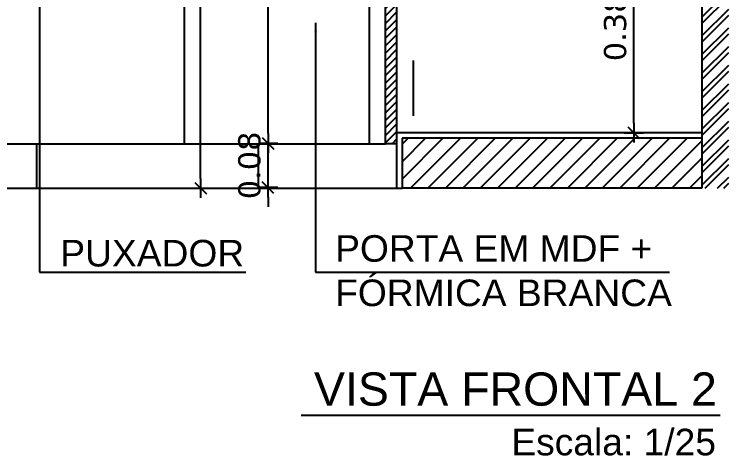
# Model space of a CAD drawing. Extents: x -36 to 357, y 137 to 237.
# Drawn here: x 44.463 to 45.752, y 151.293 to 152.09 of the extents above; entities that cross this region are included whole.
import ezdxf

# ---------------------------------------------------------------- set-up
doc = ezdxf.new("R2010")
doc.units = 0
doc.header["$LTSCALE"] = 0.01
doc.linetypes.add('TRAÇO-2PTOS_P', pattern=[0.625, 0.25, -0.125, 0, -0.125, 0, -0.125])
doc.layers.get('0').update_dxf_attribs({"linetype": 'CONTINUOUS'})
doc.layers.get('DEFPOINTS').update_dxf_attribs({"linetype": 'CONTINUOUS'})
for name, color, linetype in [('01', 1, 'CONTINUOUS'), ('252', 252, 'CONTINUOUS'), ('A-AREAS', 2, 'CONTINUOUS'), ('A-COTAS', 1, 'CONTINUOUS'), ('A-PISOS-IDEN', 9, 'CONTINUOUS'), ('A-SOLEIRA', 1, 'CONTINUOUS'), ('AR-CORTE', 1, 'CONTINUOUS'), ('ARQ-CTA-1_025', 1, 'CONTINUOUS'), ('ARQ-SMB-1_025', 1, 'CONTINUOUS'), ('ARQ-TXT-1_025', 2, 'CONTINUOUS'), ('ARQ_CORTE1', 3, 'CONTINUOUS')]:
    doc.layers.add(name, color=color, linetype=linetype)
doc.styles.add('ESC-50-A20', font='arial.ttf', dxfattribs={"height": 0.1})
doc.styles.add('FNDE Texto Cota 0025', font='verdana.ttf', dxfattribs={"height": 0.04})
doc.dimstyles.new('FNDE 1-0025', dxfattribs={"dimscale": 5, "dimtxt": 0.04, "dimasz": 0.0035, "dimexe": 0.15, "dimexo": 0.15, "dimgap": 0.0025, "dimtad": 1, "dimzin": 1, "dimdsep": 46, "dimtxsty": 'FNDE Texto Cota 0025', "dimblk": 'tic', "dimcen": 0.015, "dimdle": 0.15, "dimse1": 1, "dimse2": 1, "dimclrd": 251, "dimclre": 251, "dimclrt": 256, "dimaunit": 1, "dimadec": 3, "dimazin": 0, "dimtfac": 1, "dimtix": 1, "dimtmove": 2, "dimatfit": 3, "dimfxl": 0.15, "dimtvp": 1, "dimtolj": 1, "dimtzin": 0, "dimarcsym": 0})

# ---------------------------------------------------------------- blocks, each defined once
blk = doc.blocks.new('tic')
at = {"color": 251}
for p, q in [((0, -1), (0, 1)), ((-1, 0), (1, 0))]:
    blk.add_line(p, q, dxfattribs=at)
blk.add_line((-0.6, -0.6), (0.6, 0.6))
blk = doc.blocks.new('*D453')
at = {"layer": 'ARQ-CTA-1_025', "color": 251, "lineweight": -2}
blk.add_line((45.5805, 151.8933), (45.5805, 152.2385), dxfattribs=at)
at = {"layer": 'DEFPOINTS', "color": 0}
for p in [(45.5805, 152.256), (45.7033, 152.256), (45.7033, 151.8758)]:
    blk.add_point(p, dxfattribs=at)
at = {"layer": 'ARQ-CTA-1_025', "color": 251, "lineweight": -2, "xscale": 0.0175, "yscale": 0.0175, "zscale": 0.0175}
for p, rotation in [((45.5805, 152.256), 90), ((45.5805, 151.8758), 270)]:
    blk.add_blockref('tic', p, dxfattribs=dict(at, rotation=rotation))
at = {"layer": 'ARQ-CTA-1_025', "insert": (45.5471, 152.0659), "char_height": 0.04, "attachment_point": 5, "rotation": 90, "style": 'FNDE Texto Cota 0025'}
blk.add_mtext('\\A1;0.38', dxfattribs=at)
blk = doc.blocks.new('*D457')
at = {"layer": 'ARQ-CTA-1_025', "color": 251, "lineweight": -2}
blk.add_line((44.7993, 151.7933), (44.7993, 152.6583), dxfattribs=at)
at = {"layer": 'DEFPOINTS', "color": 0}
for p in [(44.7993, 152.6758), (44.9225, 152.6758), (44.9221, 151.7758)]:
    blk.add_point(p, dxfattribs=at)
at = {"layer": 'ARQ-CTA-1_025', "color": 251, "lineweight": -2, "xscale": 0.0175, "yscale": 0.0175, "zscale": 0.0175}
for p, rotation in [((44.7993, 152.6758), 90), ((44.7993, 151.7758), 270)]:
    blk.add_blockref('tic', p, dxfattribs=dict(at, rotation=rotation))
at = {"layer": 'ARQ-CTA-1_025', "insert": (44.766, 152.2258), "char_height": 0.04, "attachment_point": 5, "rotation": 90, "style": 'FNDE Texto Cota 0025'}
blk.add_mtext('\\A1;0.90', dxfattribs=at)
blk = doc.blocks.new('*D458')
at = {"layer": 'ARQ-CTA-1_025', "color": 251, "lineweight": -2}
blk.add_line((44.921, 151.8744), (44.921, 152.6097), dxfattribs=at)
at = {"layer": 'DEFPOINTS', "color": 0}
for p in [(44.921, 152.6272), (45.1128, 152.6272), (45.1573, 151.8569)]:
    blk.add_point(p, dxfattribs=at)
at = {"layer": 'ARQ-CTA-1_025', "color": 251, "lineweight": -2, "xscale": 0.0175, "yscale": 0.0175, "zscale": 0.0175}
for p, rotation in [((44.921, 152.6272), 90), ((44.921, 151.8569), 270)]:
    blk.add_blockref('tic', p, dxfattribs=dict(at, rotation=rotation))
at = {"layer": 'ARQ-CTA-1_025', "insert": (44.8877, 152.2421), "char_height": 0.04, "attachment_point": 5, "rotation": 90, "style": 'FNDE Texto Cota 0025'}
blk.add_mtext('\\A1;0.77', dxfattribs=at)
blk = doc.blocks.new('*D459')
at = {"layer": 'ARQ-CTA-1_025', "color": 251, "lineweight": -2}
for p, q in [((44.921, 151.8744), (44.921, 151.8919)), ((44.921, 151.7769), (44.921, 151.8569)), ((44.921, 151.7594), (44.921, 151.7419))]:
    blk.add_line(p, q, dxfattribs=at)
at = {"layer": 'DEFPOINTS', "color": 0}
for p in [(44.921, 151.8569), (44.956, 151.8569, -2), (44.956, 151.7769, -2)]:
    blk.add_point(p, dxfattribs=at)
at = {"layer": 'ARQ-CTA-1_025', "color": 251, "lineweight": -2, "xscale": 0.0175, "yscale": 0.0175, "zscale": 0.0175}
for p, rotation in [((44.921, 151.8569), 270), ((44.921, 151.7769), 90)]:
    blk.add_blockref('tic', p, dxfattribs=dict(at, rotation=rotation))
at = {"layer": 'ARQ-CTA-1_025', "insert": (44.8876, 151.8169), "char_height": 0.04, "attachment_point": 5, "rotation": 90, "style": 'FNDE Texto Cota 0025'}
blk.add_mtext('\\A1;0.08', dxfattribs=at)

msp = doc.modelspace()

# ---------------------------------------------------------------- hatches: boundary and pattern name
at = {"layer": '01'}
h = msp.add_hatch(dxfattribs=at)
h.set_pattern_fill('ANSI32', color=251, scale=0.0025)
h.set_pattern_definition([(45, (69.215673, -19.185243), (-0.0168379802, 0.0168379802), []), (45, (69.226898, -19.185243), (-0.0168379802, 0.0168379802), [])])
h.paths.add_polyline_path([(45.7517, 152.7662), (45.7033, 152.7662), (45.7033, 152.6762), (45.7333, 152.6762), (45.7333, 152.6562), (45.7033, 152.6562), (45.7033, 151.7758), (45.7517, 151.7758)])
h = msp.add_hatch(dxfattribs=at)
h.set_pattern_fill('ANSI31', color=251, scale=0.003)
h.set_pattern_definition([(45, (65.886736, -23.719376), (-0.0067351921, 0.0067351921), [])])
h.paths.add_polyline_path([(45.1328, 152.6262), (45.1528, 152.6262), (45.1528, 151.8558), (45.1328, 151.8558)])
at = {"layer": 'A-PISOS-IDEN'}
h = msp.add_hatch(dxfattribs=at)
h.set_pattern_fill('ANSI31', color=1, scale=0.007)
h.set_pattern_definition([(45, (29.286876, -19.100959), (-0.0157154482, 0.0157154482), [])])
h.paths.add_polyline_path([(45.7033, 151.7758), (45.7033, 151.8658), (45.1633, 151.8658), (45.1633, 151.7758)])

# ---------------------------------------------------------------- linework, layer by layer
at = {"layer": '01'}
for p, q in [((45.7033, 152.7662, -2), (45.7033, 151.7758, -2)), ((45.7033, 152.6862, -2), (45.7033, 151.8658, -2)), ((45.7033, 151.8758, -2), (45.1528, 151.8758, -2)), ((45.1528, 151.8558, -2), (45.1528, 151.7758, -2))]:
    msp.add_line(p, q, dxfattribs=at)
at = {"layer": '01', "linetype": 'TRAÇO-2PTOS_P', "ltscale": 10}
msp.add_line((45.1828, 152.6062, -2), (45.1828, 151.8758, -2), dxfattribs=at)
at = {"layer": '252', "color": 252}
for p, q in [((44.5033, 151.8558, -2), (44.5033, 151.7758, -2)), ((44.9033, 151.8558, -2), (44.9033, 151.7758, -2))]:
    msp.add_line(p, q, dxfattribs=at)
at = {"layer": 'A-AREAS', "elevation": -2}
msp.add_lwpolyline([(45.1528, 151.8558), (45.1328, 151.8558), (45.1328, 152.6262), (45.1528, 152.6262)], close=True, dxfattribs=at)
at = {"layer": 'A-COTAS'}
for p, q in [((44.77, 152.6262, -2), (44.77, 151.8558, -2)), ((45.1033, 152.6262, -2), (45.1033, 151.8558, -2))]:
    msp.add_line(p, q, dxfattribs=at)
at = {"layer": 'A-SOLEIRA'}
msp.add_line((44.9806, 151.3665), (45.7363, 151.3665), dxfattribs=at)
at = {"layer": 'AR-CORTE', "color": 2}
for p, q in [((45.1528, 151.8758, -2), (45.1528, 151.7758, -2)), ((44.1033, 151.8558, -2), (45.1328, 151.8558, -2)), ((44.0033, 151.7758, -2), (45.1628, 151.7758, -2))]:
    msp.add_line(p, q, dxfattribs=at)
at = {"layer": 'ARQ_CORTE1'}
for p, q in [((45.1628, 151.8658, -2), (45.1628, 151.7758, -2)), ((45.7033, 151.8658, -2), (45.1628, 151.8658, -2)), ((45.7033, 151.7758, -2), (45.1628, 151.7758, -2))]:
    msp.add_line(p, q, dxfattribs=at)

# ---------------------------------------------------------------- texts
at = {"layer": 'ARQ-TXT-1_025', "char_height": 0.048, "attachment_point": 1, "style": 'ESC-50-A20'}
for s, insert, width in [('PORTA EM MDF + \\PFÓRMICA BRANCA', (45.042, 151.691, 0.9623), 0.686324), ('PUXADOR', (44.5464, 151.6825), 0.388382)]:
    msp.add_mtext(s, dxfattribs=dict(at, insert=insert, width=width))
at = {"layer": 'ARQ-TXT-1_025', "color": 3, "attachment_point": 7, "style": 'ESC-50-A20'}
for s, insert, char_height, width in [('\\pi0.084993;VISTA FRONTAL 2', (44.9188, 151.3825, -0.9815), 0.06, 0.806794), ('\\pi0.22439;Escala: 1/25', (45.1353, 151.2931, 0.8006), 0.048, 0.585435)]:
    msp.add_mtext(s, dxfattribs=dict(at, insert=insert, char_height=char_height, width=width))

# ---------------------------------------------------------------- dimensions: what is measured, and where the dimension line sits
at = {"layer": 'ARQ-CTA-1_025'}
for base, p1, p2, picture, middle in [((44.7993, 152.6758, -2), (44.9221, 151.7758, -2), (44.9225, 152.6758, -2), '*D457', (44.766, 152.2258, -2)), ((44.921, 152.6272, -2), (45.1573, 151.8569, -2), (45.1128, 152.6272, -2), '*D458', (44.8877, 152.2421, -2)), ((45.5805, 152.256, -2), (45.7033, 151.8758, -2), (45.7033, 152.256, -2), '*D453', (45.5471, 152.0659, -2)), ((44.921, 151.8569), (44.956, 151.7769, -2), (44.956, 151.8569, -2), '*D459', (44.8876, 151.8169))]:
    dim = msp.add_linear_dim(base=base, p1=p1, p2=p2, angle=90, dimstyle='FNDE 1-0025', dxfattribs=at)
    dim.commit()
    dim.dimension.update_dxf_attribs({"geometry": picture, "text_midpoint": middle})

# ---------------------------------------------------------------- leaders
at = {"layer": 'ARQ-SMB-1_025', "ltscale": 10}
for points in [[(44.5088, 152.5246), (44.5088, 151.6242), (44.8809, 151.6242)], [(45.0068, 152.0742), (45.0068, 151.6242), (45.645, 151.6242)]]:
    msp.add_leader(points, dimstyle='FNDE 1-0025', override={"dimlfac": 100, "dimclrd": 252, "dimclre": 252}, dxfattribs=at)

doc.saveas('drawing.dxf')
